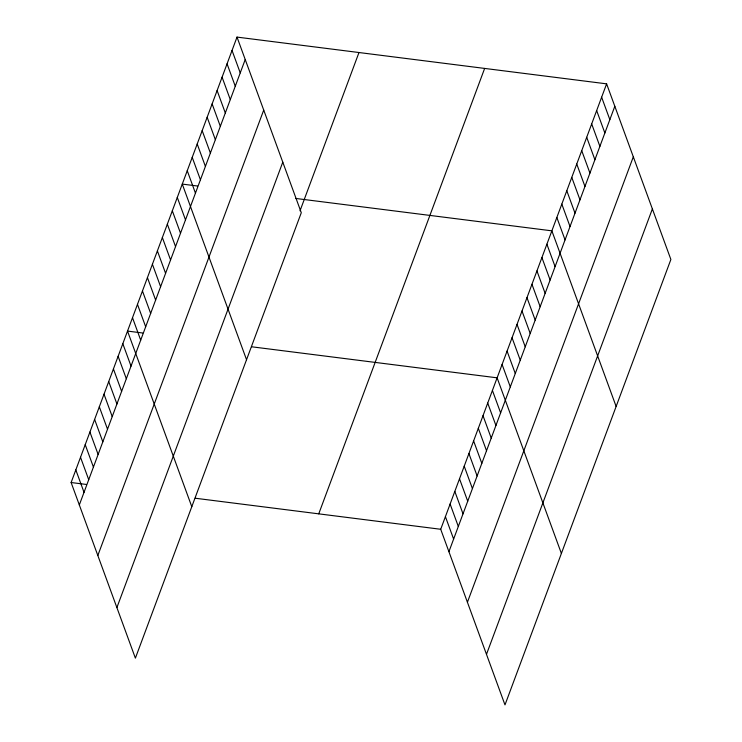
<?xml version="1.0" encoding="UTF-8"?>
<svg xmlns="http://www.w3.org/2000/svg" width="742" height="742" viewBox="0 0 742 742"><rect width="100%" height="100%" fill="white"/><g stroke="black" fill="none" stroke-linecap="round" stroke-linejoin="round"><path stroke-width="1.11" d="M237.013 37.1L301.289 212.722L135.387 658.154L71.121 482.523L237.013 37.1L606.613 83.846L670.879 259.477L504.987 704.9L440.711 529.278L606.613 83.846M79.32 504.95L245.222 59.518M97.823 555.508L263.725 110.076M116.884 607.596L282.785 162.164M300.028 210.821L358.98 52.524M318.745 513.844L484.647 68.422M448.919 551.696L614.821 106.273M467.423 602.254L633.316 156.831M486.483 654.342L652.376 208.919M197.52 186.019L182.272 184.09L246.539 359.712M295.529 198.42L551.862 230.836L616.138 406.468M142.77 333.01L127.522 331.08L191.798 506.703M251.64 346.783L497.121 377.826L561.388 553.458M71.121 482.523L86.369 484.452M195.229 498.225L440.711 529.278M601.632 97.211L609.841 119.629M596.661 110.577L604.86 132.994M591.68 123.933L599.888 146.359M586.709 137.298L594.908 159.725M581.728 150.663L589.936 173.081M576.747 164.028L584.956 186.446M571.776 177.384L579.975 199.811M566.795 190.75L575.004 213.167M561.824 204.115L570.023 226.533M556.843 217.48L565.052 239.898M546.891 244.201L555.09 266.619M541.91 257.567L550.119 279.984M536.939 270.932L545.138 293.35M531.958 284.288L540.167 306.715M526.978 297.653L535.186 320.071M522.006 311.019L530.205 333.436M517.026 324.375L525.234 346.802M512.054 337.74L520.253 360.167M507.074 351.105L515.282 373.523M502.093 364.47L510.301 386.888M492.419 390.45L500.627 412.867M487.717 403.073L495.925 425.491M483.014 415.687L491.223 438.114M478.321 428.31L486.52 450.728M473.619 440.933L481.818 463.351M468.916 453.557L477.125 475.974M464.214 466.171L472.422 488.598M459.511 478.794L467.72 501.212M454.818 491.417L463.017 513.835M450.116 504.031L458.315 526.458M445.413 516.655L453.622 539.072M232.042 50.465L240.241 72.883M227.061 63.821L235.27 86.248M222.09 77.187L230.289 99.614M217.109 90.552L225.318 112.969M212.129 103.917L220.337 126.335M207.157 117.273L215.356 139.7M202.176 130.638L210.385 153.056M197.205 144.004L205.404 166.421M192.224 157.369L200.433 179.787M187.244 170.725L195.452 193.152M177.292 197.455L185.5 219.873M172.32 210.821L180.519 233.238M167.34 224.177L175.548 246.604M162.359 237.542L170.567 259.96M157.387 250.907L165.587 273.325M152.407 264.263L160.615 286.69M147.435 277.629L155.635 300.056M142.455 290.994L150.663 313.412M137.474 304.359L145.682 326.777M132.503 317.715L140.702 340.142M122.82 343.704L131.028 366.121M118.126 356.318L126.325 378.745M113.424 368.941L121.623 391.368M108.722 381.564L116.93 403.982M104.019 394.188L112.227 416.605M99.317 406.802L107.525 429.228M94.624 419.425L102.823 441.842M89.921 432.048L98.129 454.466M85.219 444.662L93.427 467.089M80.516 457.285L88.725 479.703M75.823 469.909L84.022 492.326"/></g></svg>
